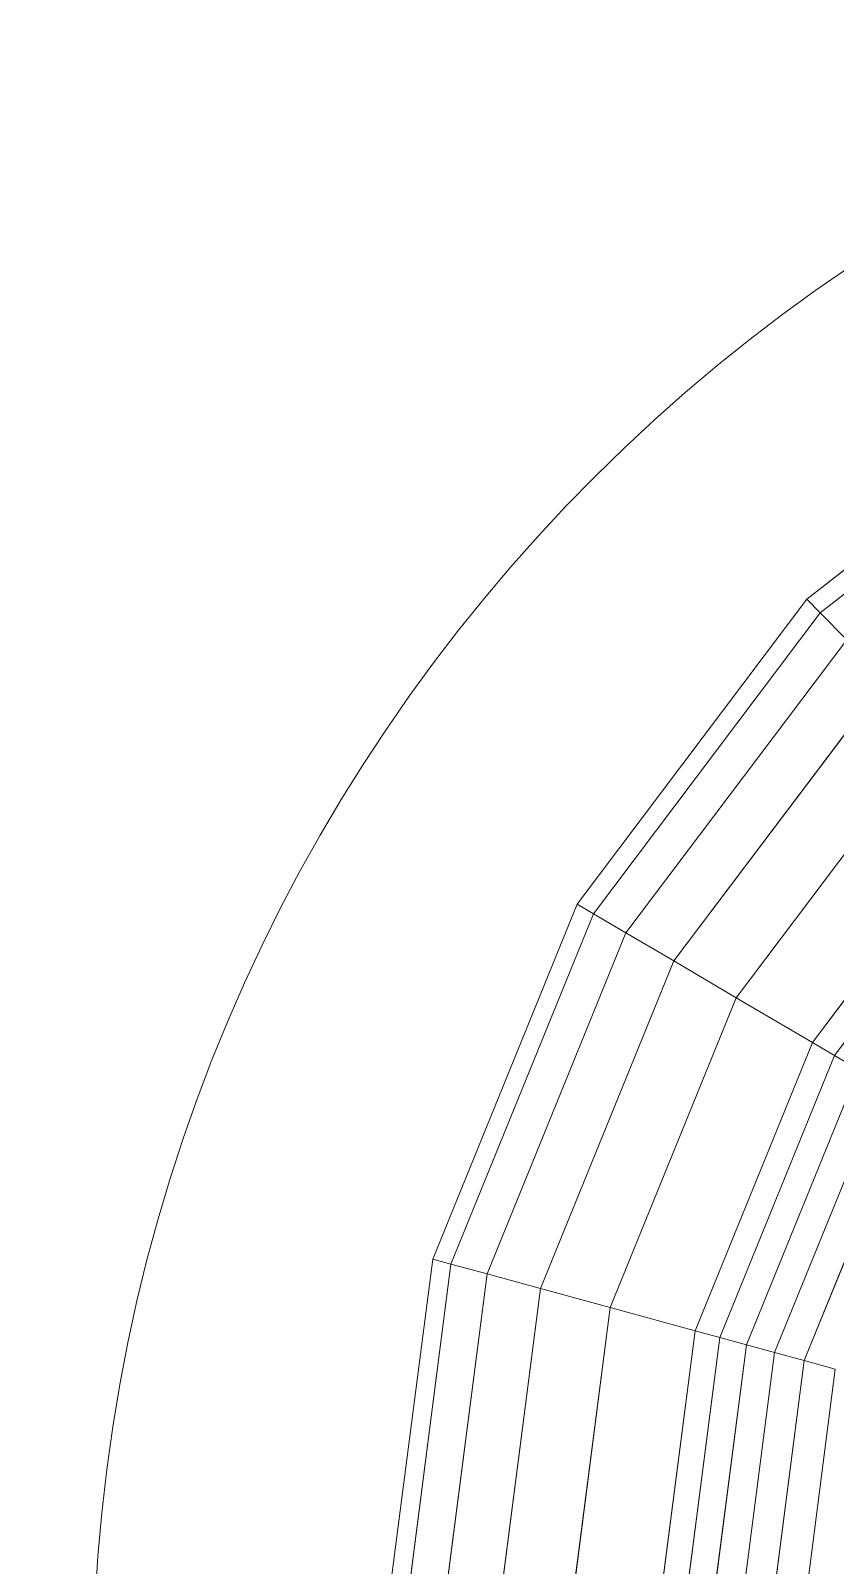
# Model space of a CAD drawing. Header units: metres. Extents: x -217 to -108, y -304 to -188.
# Drawn here: x -163.1664 to -163.0546, y -236.8714 to -236.6581 of the extents above; entities that cross this region are included whole.
import ezdxf

# ---------------------------------------------------------------- set-up
doc = ezdxf.new("R2010")
doc.units = ezdxf.units.M
for name, color, linetype, lineweight in [('A-WALL', 113, 'Continuous', 9), ('G-IMPT', 8, 'Continuous', 9), ('I-FURN', 30, 'Continuous', 9), ('L-PLNT', 71, 'Continuous', 9)]:
    doc.layers.add(name, color=color, linetype=linetype, lineweight=lineweight)

# ---------------------------------------------------------------- blocks, each defined once
blk = doc.blocks.new('Plant_8135 - FF_Model_ID4695_1_aconitum_dwg_Group_18-447932-Nivel 3')
at = {"layer": 'G-IMPT'}
for p, q in [((12.696, 25.924), (14.876, 27.629)), ((12.793, 25.825), (14.945, 27.507)), ((11.022, 23.703), (12.696, 25.924)), ((12.696, 25.924), (12.793, 25.825)), ((11.142, 23.633), (12.793, 25.825)), ((12.793, 25.825), (12.986, 25.629)), ((11.378, 23.494), (12.986, 25.629)), ((11.727, 23.289), (13.271, 25.338)), ((12.182, 23.021), (13.642, 24.96)), ((12.182, 23.021), (13.642, 24.96)), ((12.736, 22.695), (14.095, 24.499)), ((12.898, 22.6), (14.227, 24.364)), ((9.971, 21.116), (11.022, 23.703)), ((10.104, 21.079), (11.142, 23.633)), ((11.142, 23.633), (11.022, 23.703)), ((11.142, 23.633), (11.378, 23.494)), ((10.367, 21.008), (11.378, 23.494)), ((11.378, 23.494), (11.727, 23.289)), ((10.756, 20.901), (11.727, 23.289)), ((11.727, 23.289), (12.182, 23.021)), ((11.264, 20.763), (12.182, 23.021)), ((12.182, 23.021), (12.736, 22.695)), ((12.736, 22.695), (12.182, 23.021)), ((11.882, 20.594), (12.736, 22.695)), ((11.882, 20.594), (12.736, 22.695)), ((12.062, 20.545), (12.898, 22.6)), ((12.736, 22.695), (12.898, 22.6)), ((12.898, 22.6), (13.071, 22.498)), ((12.256, 20.492), (13.071, 22.498)), ((12.461, 20.436), (13.255, 22.389)), ((13.255, 22.389), (12.461, 20.436)), ((12.677, 20.377), (13.449, 22.275)), ((9.971, 21.116), (9.612, 18.34)), ((9.971, 21.116), (9.612, 18.34)), ((10.104, 21.079), (9.75, 18.34)), ((9.971, 21.116), (10.104, 21.079)), ((10.104, 21.079), (10.367, 21.008)), ((10.367, 21.008), (10.022, 18.34)), ((10.367, 21.008), (10.756, 20.901)), ((10.756, 20.901), (10.425, 18.34)), ((11.264, 20.763), (10.756, 20.901)), ((10.951, 18.34), (11.264, 20.763)), ((11.882, 20.594), (11.264, 20.763)), ((11.882, 20.594), (11.591, 18.34)), ((11.882, 20.594), (12.062, 20.545)), ((12.062, 20.545), (11.777, 18.34)), ((11.978, 18.34), (12.256, 20.492)), ((12.062, 20.545), (12.256, 20.492)), ((12.256, 20.492), (12.461, 20.436)), ((12.19, 18.34), (12.461, 20.436)), ((12.19, 18.34), (12.461, 20.436)), ((12.677, 20.377), (12.414, 18.34)), ((12.677, 20.377), (12.461, 20.436)), ((12.461, 20.436), (12.677, 20.377)), ((12.677, 20.377), (12.903, 20.315)), ((12.648, 18.34), (12.903, 20.315)), ((12.648, 18.34), (12.903, 20.315))]:
    blk.add_line(p, q, dxfattribs=at)
at = {"layer": 'G-IMPT', "flags": 128}
for points in [[(12.793, 25.825), (12.696, 25.924), (14.876, 27.629), (14.945, 27.507)], [(12.986, 25.629), (12.793, 25.825), (14.945, 27.507), (15.081, 27.267)], [(13.642, 24.96), (13.271, 25.338), (15.283, 26.911), (15.081, 27.267), (12.986, 25.629), (13.271, 25.338), (11.727, 23.289), (12.182, 23.021)], [(12.696, 25.924), (11.022, 23.703), (11.142, 23.633), (10.104, 21.079), (10.367, 21.008)], [(11.378, 23.494), (11.142, 23.633), (12.793, 25.825)], [(11.264, 20.763), (10.756, 20.901), (11.727, 23.289), (11.378, 23.494), (12.986, 25.629)], [(14.095, 24.499), (12.736, 22.695), (12.898, 22.6), (12.062, 20.545), (12.256, 20.492)], [(12.461, 20.436), (12.256, 20.492), (13.071, 22.498), (12.898, 22.6), (14.227, 24.364)], [(10.104, 21.079), (9.971, 21.116), (11.022, 23.703)], [(10.022, 18.34), (10.425, 18.34), (10.756, 20.901), (10.367, 21.008), (11.378, 23.494)], [(12.182, 23.021), (11.264, 20.763), (11.882, 20.594)], [(12.903, 20.315), (12.677, 20.377), (13.449, 22.275)], [(9.971, 15.563), (9.612, 18.34), (9.75, 18.34), (10.104, 21.079)], [(10.367, 21.008), (10.022, 18.34), (9.75, 18.34), (10.104, 15.6)], [(11.882, 20.594), (11.591, 18.34), (10.951, 18.34), (11.264, 20.763)], [(12.736, 13.985), (12.182, 13.659), (11.264, 15.917), (11.882, 16.085), (11.591, 18.34), (11.777, 18.34), (12.062, 20.545), (11.882, 20.594)], [(12.256, 20.492), (11.978, 18.34), (11.777, 18.34), (12.062, 16.134), (11.882, 16.085)], [(12.677, 20.377), (12.414, 18.34), (12.648, 18.34)]]:
    blk.add_lwpolyline(points, dxfattribs=at)
blk = doc.blocks.new('Plant_8135 - FF_Model_ID4695_1_aconitum_dwg_Group_19-447933-Nivel 3')
blk.add_blockref('Plant_8135 - FF_Model_ID4695_1_aconitum_dwg_Group_18-447932-Nivel 3', (0, 0))
blk = doc.blocks.new('Plant_8135 - FF_Model_ID4695_1_aconitum_dwg-447931-Nivel 3')
at = {"xscale": 0.01907622213224961, "yscale": 0.01907622213224961, "zscale": 0.01907622213224961}
blk.add_blockref('Plant_8135 - FF_Model_ID4695_1_aconitum_dwg_Group_19-447933-Nivel 3', (-0.38845, -0.34801), dxfattribs=at)
blk = doc.blocks.new('Plant_8135 - Plant_8135-448016-Nivel 3')
blk.add_blockref('Plant_8135 - FF_Model_ID4695_1_aconitum_dwg-447931-Nivel 3', (0.00731, 0.00479))
blk = doc.blocks.new('COALESSE_CIRCA_-_Round_Table_7629 - COALESSE_CIRCA_-_Round_Table_7629-1016699-Nivel 3')
at = {"layer": 'I-FURN'}
for radius in [0.5334, 0.23813]:
    blk.add_arc((0, 0), radius, 90, 270, dxfattribs=at)

msp = doc.modelspace()

# ---------------------------------------------------------------- linework, layer by layer
at = {"layer": 'A-WALL'}
for radius, start, end in [(4.47242, 116.29265, 191.74552), (4.27242, 116.38603, 292.21126), (4.27242, 122.90905, 292.21126)]:
    msp.add_arc((-160.10224, -239.13938), radius, start, end, dxfattribs=at)

# ---------------------------------------------------------------- block references
at = {"layer": 'I-FURN'}
msp.add_blockref('COALESSE_CIRCA_-_Round_Table_7629 - COALESSE_CIRCA_-_Round_Table_7629-1016699-Nivel 3', (-162.9196, -236.88847), dxfattribs=at)
at = {"layer": 'L-PLNT'}
msp.add_blockref('Plant_8135 - Plant_8135-448016-Nivel 3', (-162.9196, -236.88847), dxfattribs=at)

doc.saveas('drawing.dxf')
